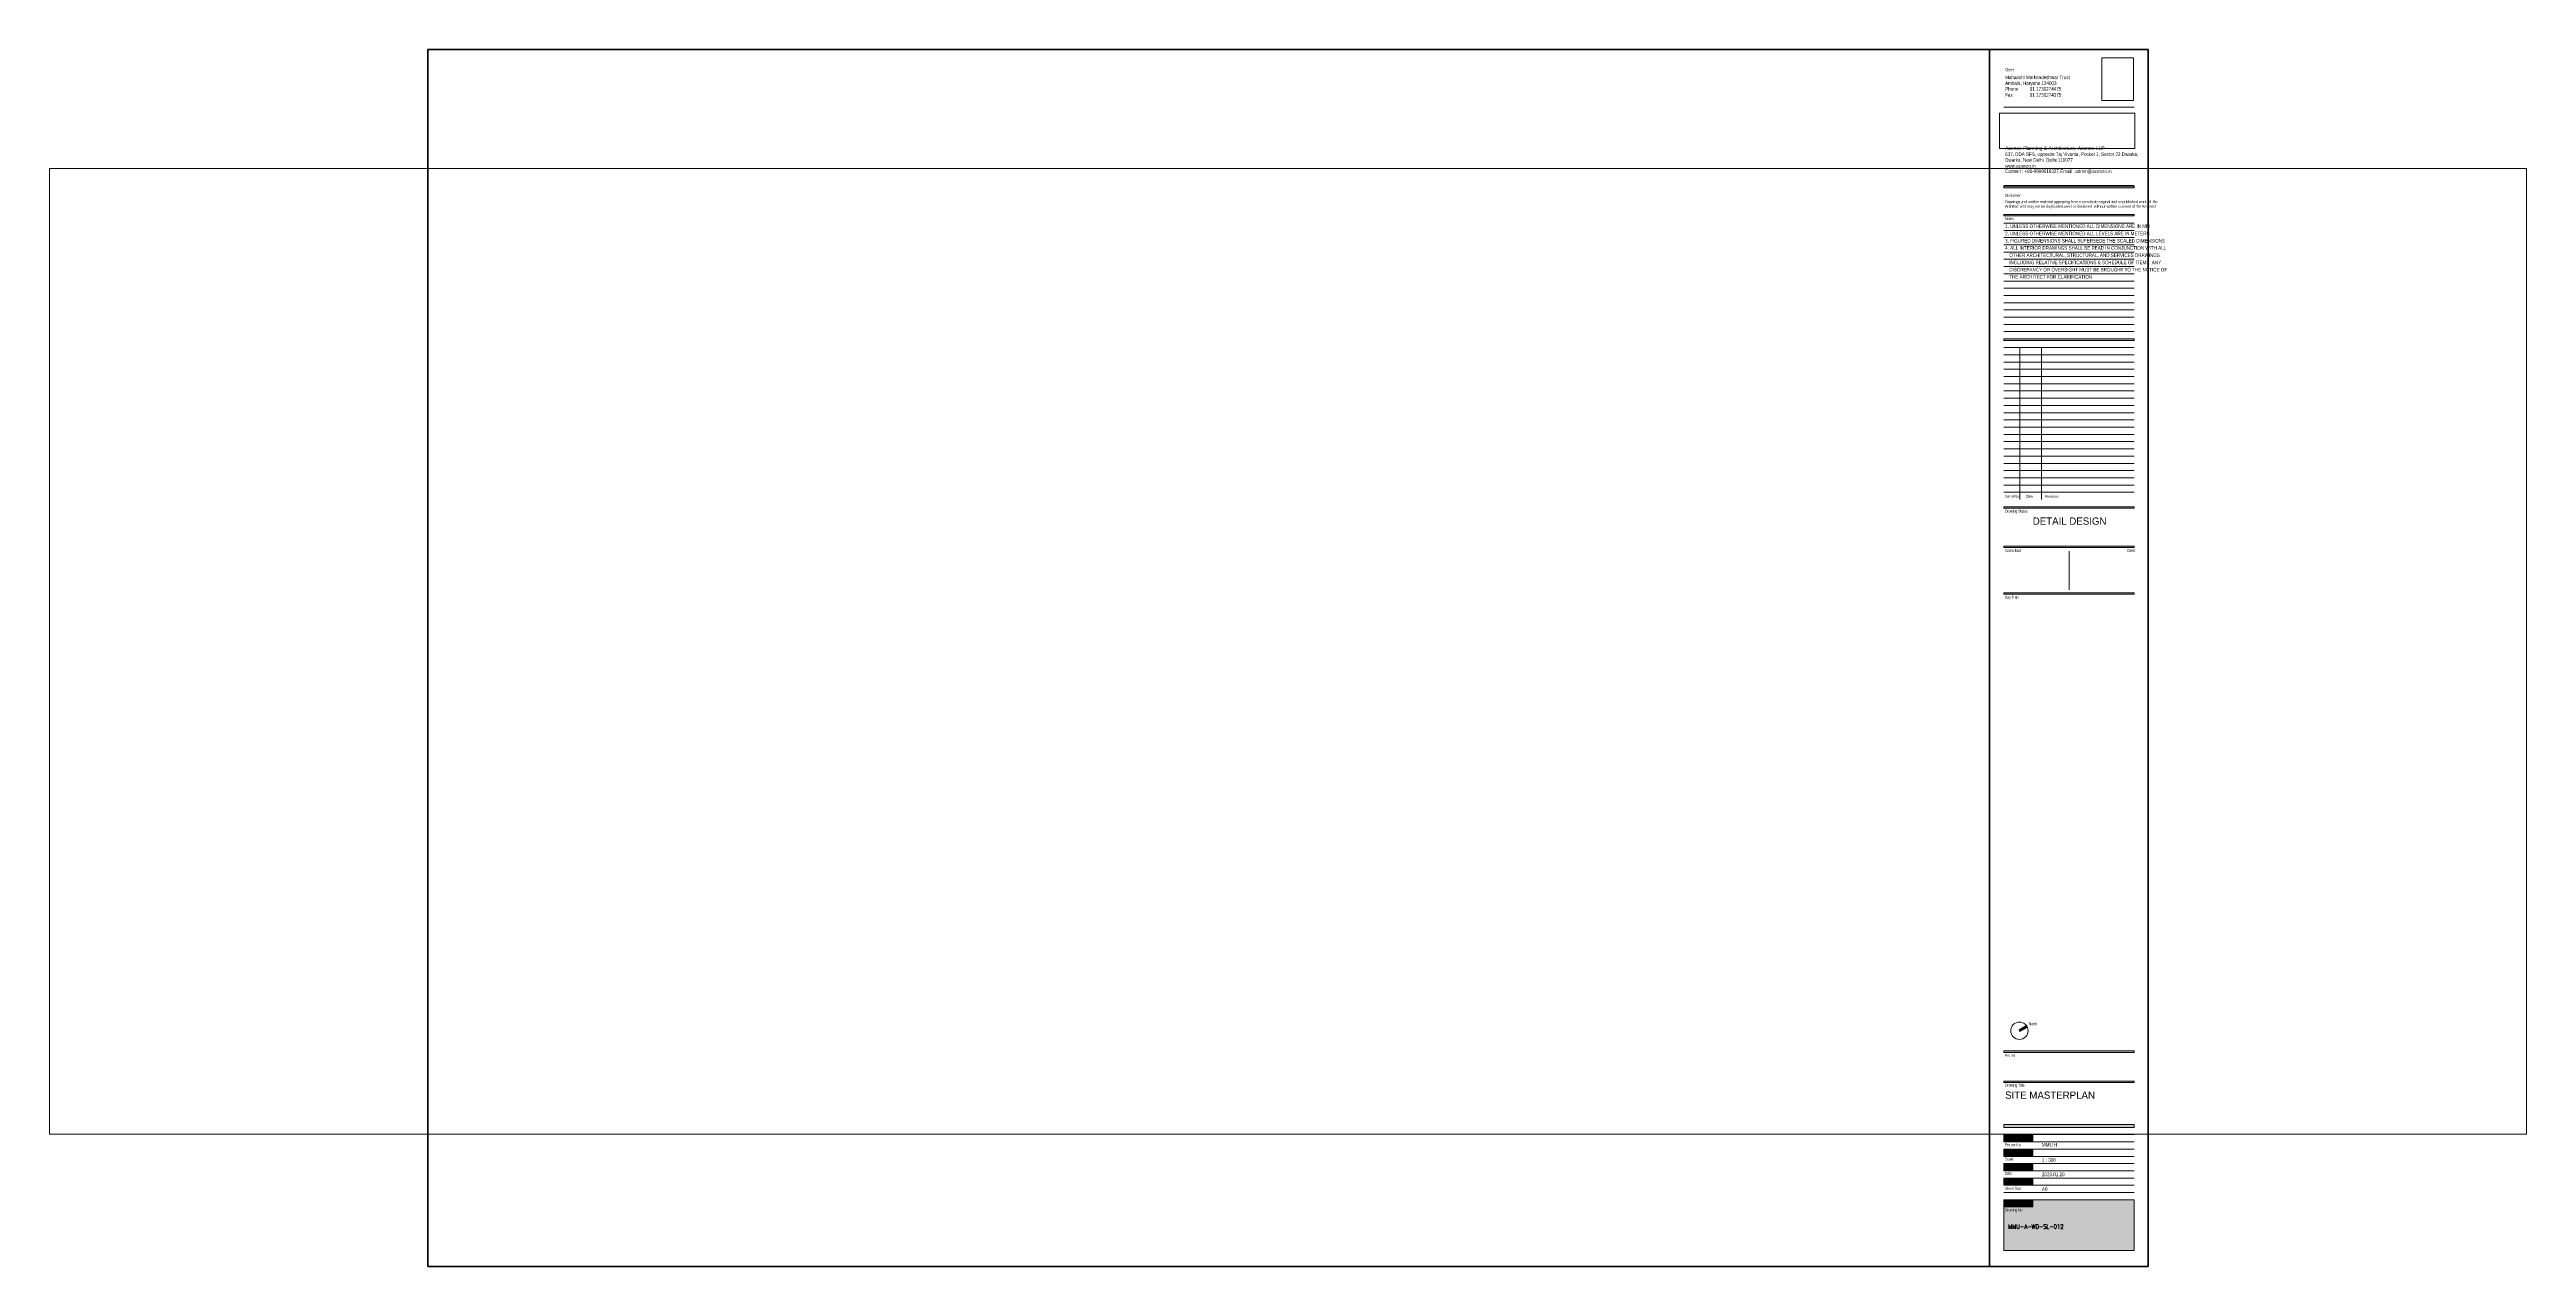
# Paper-space layout 'Layout1' of a CAD drawing. Header units: millimetres. Extents: x -682 to 1029, y -1 to 840.
import ezdxf

# ---------------------------------------------------------------- set-up
doc = ezdxf.new("R2010")
doc.units = ezdxf.units.MM
for name, color, linetype, lineweight in [('G-ANNO-TTLB', 6, 'Continuous', 9), ('G-ANNO-TTLB-MEDM', 33, 'Continuous', 25), ('G-ANNO-TTLB-THIN', 151, 'Continuous', 9), ('G-ANNO-TTLB-WIDE', 214, 'Continuous', 50)]:
    doc.layers.add(name, color=color, linetype=linetype, lineweight=lineweight)
doc.styles.add('Century Gothic', font='GOTHIC.TTF', dxfattribs={"height": 5})
doc.styles.add('RomanS_B_3', font='', dxfattribs={"width": 0.8, "height": 3})
doc.styles.add('Swis721 Cn BT_2', font='swissc.ttf', dxfattribs={"width": 0.8, "height": 2})
doc.styles.add('Swis721 LtCn BT', font='swisscl.ttf', dxfattribs={"height": 2})
doc.styles.add('Swis721 LtCn BT_1', font='swisscl.ttf', dxfattribs={"height": 2.5})
doc.styles.add('Swis721 LtCn BT_2', font='swisscl.ttf', dxfattribs={"width": 1.21278, "height": 2.5})
doc.styles.get('RomanS_B_3').set_extended_font_data('RomanS', bold=True)
picture_1 = doc.add_image_def('image1.png', size_in_pixel=(644, 861))
picture_2 = doc.add_image_def('image2.png', size_in_pixel=(2970, 783))

# ---------------------------------------------------------------- blocks, each defined once
blk = doc.blocks.new('A0_METRIC_ACADEMIC BLOCK - A0_METRIC-2198277-SITE MASTERPLAN')
at = {"layer": 'G-ANNO-TTLB'}
for points in [[(757.9, 744.6), (667.9, 744.6), (667.9, 745.6), (757.9, 745.6)], [(757.9, 725.1), (667.9, 725.1), (667.9, 726.1), (757.9, 726.1)], [(757.9, 639.1), (667.9, 639.1), (667.9, 640.1), (757.9, 640.1)], [(757.9, 523.1), (667.9, 523.1), (667.9, 524.1), (757.9, 524.1)], [(757.9, 495.9), (667.9, 495.9), (667.9, 496.9), (757.9, 496.9)], [(757.9, 463.6), (667.9, 463.6), (667.9, 464.6), (757.9, 464.6)], [(757.9, 147), (667.9, 147), (667.9, 148), (757.9, 148)], [(757.9, 126.2), (667.9, 126.2), (667.9, 127.2), (757.9, 127.2)], [(757.9, 95.2), (667.9, 95.2), (667.9, 97.2), (757.9, 97.2)], [(687.9, 90.2), (687.9, 85.2), (667.9, 85.2), (667.9, 90.2)], [(687.9, 80.2), (687.9, 75.2), (667.9, 75.2), (667.9, 80.2)], [(687.9, 70.2), (687.9, 65.2), (667.9, 65.2), (667.9, 70.2)], [(687.9, 60.2), (687.9, 55.2), (667.9, 55.2), (667.9, 60.2)], [(687.9, 45.2), (687.9, 40.2), (667.9, 40.2), (667.9, 45.2)], [(757.9, 45.2), (757.9, 10.2), (667.9, 10.2), (667.9, 40.2), (687.9, 40.2), (687.9, 45.2)]]:
    blk.add_hatch(color=256, dxfattribs=at).paths.add_polyline_path(points, flags=0)
h = blk.add_hatch(color=256, dxfattribs=at)
edge = h.paths.add_edge_path(flags=0)
edge.add_line((678.4, 162.4), (683.5, 165.4))
edge.add_arc((678.6, 162), 6, 25.2198, 34.7802, ccw=False)
edge.add_line((684, 164.5), (678.9, 161.6))
edge.add_line((678.9, 161.6), (678.4, 162.4))
for p, q in [((-420.6, 840.1), (767.4, 840.1)), ((767.4, -0.9), (767.4, 840.1)), ((667.9, 800.2), (757.8, 800.2)), ((667.9, 746.1), (757.9, 746.1)), ((757.9, 745.6), (667.9, 745.6)), ((667.9, 745.6), (667.9, 744.6)), ((667.9, 744.6), (757.9, 744.6)), ((757.9, 744.6), (757.9, 745.6)), ((757.9, 726.1), (667.9, 726.1)), ((667.9, 726.1), (667.9, 725.1)), ((667.9, 725.1), (757.9, 725.1)), ((667.9, 720.1), (757.9, 720.1)), ((757.9, 725.1), (757.9, 726.1)), ((667.9, 715.1), (757.9, 715.1)), ((667.9, 710.1), (757.9, 710.1)), ((667.9, 705.1), (757.9, 705.1)), ((667.9, 700.1), (757.9, 700.1)), ((667.9, 695.1), (757.9, 695.1)), ((667.9, 690.1), (757.9, 690.1)), ((667.9, 685.1), (757.9, 685.1)), ((667.9, 680.1), (757.9, 680.1)), ((667.9, 675.1), (757.9, 675.1)), ((667.9, 670.1), (757.9, 670.1)), ((667.9, 665.1), (757.9, 665.1)), ((667.9, 660.1), (757.9, 660.1)), ((667.9, 655.1), (757.9, 655.1)), ((667.9, 650.1), (757.9, 650.1)), ((667.9, 645.1), (757.9, 645.1)), ((757.9, 640.1), (667.9, 640.1)), ((667.9, 640.1), (667.9, 639.1)), ((667.9, 639.1), (757.9, 639.1)), ((667.9, 634.1), (757.9, 634.1)), ((678.9, 529.1), (678.9, 634.1)), ((693.9, 529.1), (693.9, 634.1)), ((757.9, 639.1), (757.9, 640.1)), ((667.9, 629.1), (757.9, 629.1)), ((667.9, 624.1), (757.9, 624.1)), ((667.9, 619.1), (757.9, 619.1)), ((667.9, 614.1), (757.9, 614.1)), ((667.9, 609.1), (757.9, 609.1)), ((667.9, 604.1), (757.9, 604.1)), ((667.9, 599.1), (757.9, 599.1)), ((668.7, 604.1), (757.9, 604.1)), ((667.9, 594.1), (757.9, 594.1)), ((667.9, 589.1), (757.9, 589.1)), ((667.9, 584.1), (757.9, 584.1)), ((667.9, 579.1), (757.9, 579.1)), ((667.9, 574.1), (757.9, 574.1)), ((667.9, 569.1), (757.9, 569.1)), ((667.9, 564.1), (757.9, 564.1)), ((667.9, 559.1), (757.9, 559.1)), ((667.9, 554.1), (757.9, 554.1)), ((667.9, 549.1), (757.9, 549.1)), ((667.9, 544.1), (757.9, 544.1)), ((667.9, 539.1), (757.9, 539.1)), ((667.9, 534.1), (757.9, 534.1)), ((757.9, 524.1), (667.9, 524.1)), ((667.9, 524.1), (667.9, 523.1)), ((667.9, 523.1), (757.9, 523.1)), ((757.9, 523.1), (757.9, 524.1)), ((757.9, 496.9), (667.9, 496.9)), ((667.9, 496.9), (667.9, 495.9)), ((757.9, 495.9), (757.9, 496.9)), ((667.9, 495.9), (757.9, 495.9)), ((712.9, 493.4), (712.9, 466.6)), ((757.9, 464.6), (667.9, 464.6)), ((667.9, 464.6), (667.9, 463.6)), ((667.9, 463.6), (757.9, 463.6)), ((757.9, 463.6), (757.9, 464.6)), ((757.9, 148), (667.9, 148)), ((667.9, 148), (667.9, 147)), ((667.9, 147), (757.9, 147)), ((757.9, 147), (757.9, 148)), ((757.9, 127.2), (667.9, 127.2)), ((667.9, 127.2), (667.9, 126.2)), ((667.9, 126.2), (757.9, 126.2)), ((757.9, 126.2), (757.9, 127.2)), ((757.9, 97.2), (667.9, 97.2)), ((667.9, 97.2), (667.9, 95.2)), ((667.9, 95.2), (757.9, 95.2)), ((667.9, 90.2), (757.9, 90.2)), ((687.9, 90.2), (667.9, 90.2)), ((667.9, 90.2), (667.9, 85.2)), ((687.9, 85.2), (687.9, 90.2)), ((757.9, 95.2), (757.9, 97.2)), ((667.9, 85.2), (757.9, 85.2)), ((667.9, 85.2), (687.9, 85.2)), ((667.9, 80.2), (757.9, 80.2)), ((687.9, 80.2), (667.9, 80.2)), ((667.9, 80.2), (667.9, 75.2)), ((667.9, 75.2), (757.9, 75.2)), ((667.9, 75.2), (687.9, 75.2)), ((667.9, 70.2), (757.9, 70.2)), ((687.9, 70.2), (667.9, 70.2)), ((667.9, 70.2), (667.9, 65.2)), ((687.9, 75.2), (687.9, 80.2)), ((687.9, 65.2), (687.9, 70.2)), ((667.9, 65.2), (757.9, 65.2)), ((667.9, 65.2), (687.9, 65.2)), ((667.9, 60.2), (757.9, 60.2)), ((687.9, 60.2), (667.9, 60.2)), ((667.9, 60.2), (667.9, 55.2)), ((667.9, 55.2), (757.9, 55.2)), ((667.9, 55.2), (687.9, 55.2)), ((687.9, 55.2), (687.9, 60.2)), ((667.9, 50.2), (757.9, 50.2)), ((687.9, 45.2), (667.9, 45.2)), ((667.9, 45.2), (667.9, 40.2)), ((667.9, 40.2), (687.9, 40.2)), ((687.9, 40.2), (667.9, 40.2)), ((667.9, 40.2), (667.9, 10.2)), ((687.9, 40.2), (687.9, 45.2)), ((757.9, 45.2), (687.9, 45.2)), ((687.9, 45.2), (687.9, 40.2)), ((757.9, 10.2), (757.9, 45.2)), ((667.9, 10.2), (757.9, 10.2)), ((-420.6, -0.9), (-420.6, -0.9)), ((-420.6, -0.9), (767.4, -0.9))]:
    blk.add_line(p, q, dxfattribs=at)
at = {"layer": 'G-ANNO-TTLB-MEDM'}
for p, q in [((683.5, 165.4), (678.4, 162.4)), ((678.4, 162.4), (678.9, 161.6)), ((678.9, 161.6), (684, 164.5))]:
    blk.add_line(p, q, dxfattribs=at)
blk.add_arc((678.6, 162), 6, 25.2198, 34.7802, dxfattribs=at)
at = {"layer": 'G-ANNO-TTLB-THIN'}
blk.add_circle((678.6, 162), 6, dxfattribs=at)
at = {"layer": 'G-ANNO-TTLB-WIDE'}
for p, q in [((767.4, 840.1), (-420.6, 840.1)), ((-420.6, 840.1), (-420.6, -0.9)), ((657.9, -0.9), (657.9, 840.1)), ((767.4, -0.9), (767.4, 840.1)), ((-420.6, -0.9), (767.4, -0.9))]:
    blk.add_line(p, q, dxfattribs=at)
at = {"layer": 'G-ANNO-TTLB', "attachment_point": 1}
for s, insert, char_height, width, style in [('Client', (668.7, 827.1), 2, 5.516, 'Swis721 Cn BT_2'), ('Maharishi Markandeshwar Trust', (668.7, 822.1), 2.5, 45.696, 'Swis721 LtCn BT_1'), ('Ambala, Haryana 134003', (668.7, 818.1), 2.5, 37.038, 'Swis721 LtCn BT_1'), ('Phone', (668.7, 814.1), 2.5, 9.059, 'Swis721 LtCn BT_1'), ('Fax', (668.7, 810), 2.5, 4.81, 'Swis721 LtCn BT_1'), ('^I', (672.6, 810), 2.5, 10.582, 'Swis721 LtCn BT_1'), ('^I', (676.1, 814.1), 2.5, 6.333, 'Swis721 LtCn BT_1'), ('     91 1731274475', (681.4, 814.1), 2.5, 28.861, 'Swis721 LtCn BT_1'), ('     91 1731274375', (681.4, 810), 2.5, 28.861, 'Swis721 LtCn BT_1'), ('Acenzo Planning & Architecture, Acenzo LLP', (668.7, 773.1), 2.5, 78.754, 'Swis721 LtCn BT_2'), ('www.acenzo.in', (668.7, 760.9), 2.5, 21.565, 'Swis721 LtCn BT_1'), ('637, DDA SFS, opposite Taj Vivanta, Pocket 1, Sector 22 Dwarka,  ', (668.7, 769), 2.5, 97.245, 'Swis721 LtCn BT_1'), ('Contect : +91-9999019327,Email : admin@acenzo.in', (668.7, 757.2), 2.5, 80.73, 'Swis721 LtCn BT_1'), ('Dwarka, New Delhi, Delhi 110077', (668.7, 765), 2.5, 49.063, 'Swis721 LtCn BT_1'), ('Disclaimer', (668.7, 740.3), 2, 10.326, 'Swis721 Cn BT_2'), ('Drawings and written material appearing herein constitute original and unpublished work of  the ', (668.7, 735.9), 2, 109.671, 'Swis721 LtCn BT'), ('Architect and may not be duplicated,used or disclosed  without written consent of the Architect', (668.7, 732.7), 2, 108.228, 'Swis721 LtCn BT'), ('Notes', (668.7, 724.2), 2, 5.644, 'Swis721 Cn BT_2'), ('1. UNLESS OTHERWISE MENTIONED ALL DIMENSIONS ARE IN MM', (668.7, 719.2), 2.5, 99.249, 'Swis721 LtCn BT_1'), ('4. ALL INTERIOR DRAWINGS SHALL BE READ IN CONJUNCTION WITH ALL ', (668.7, 704.2), 2.5, 111.034, 'Swis721 LtCn BT_1'), ('2. UNLESS OTHERWISE MENTIONED ALL LEVELS ARE IN METERS', (668.7, 714.2), 2.5, 97.646, 'Swis721 LtCn BT_1'), ('3. FIGURED DIMENSIONS SHALL SUPERSEDE THE SCALED DIMENSIONS', (668.7, 709.2), 2.5, 108.709, 'Swis721 LtCn BT_1'), ('OTHER ARCHITECTURAL, STRUCTURAL, AND SERVICES DRAWINGS', (671.6, 699.2), 2.5, 101.253, 'Swis721 LtCn BT_1'), ('DISCREPANCY OR OVERSIGHT MUST BE BROUGHT TO THE NOTICE OF ', (671.6, 689.2), 2.5, 106.304, 'Swis721 LtCn BT_1'), ('INCLUDING RELATIVE SPECIFICATIONS & SCHEDULE OF ITEMS. ANY', (671.6, 694.2), 2.5, 102.937, 'Swis721 LtCn BT_1'), ('THE ARCHITECT FOR CLARIFICATION', (671.6, 684.2), 2.5, 55.316, 'Swis721 LtCn BT_1'), ('Serial No', (668.7, 532.3), 2, 8.786, 'Swis721 Cn BT_2'), ('Date', (683.2, 532.3), 2, 4.425, 'Swis721 Cn BT_2'), ('Revisions', (695.7, 532.3), 2, 9.492, 'Swis721 Cn BT_2'), ('Drawing Status', (668.7, 522.1), 2, 14.879, 'Swis721 Cn BT_2'), ('Consultant', (668.7, 494.9), 2, 10.454, 'Swis721 Cn BT_2'), ('Client', (752.9, 494.9), 2, 5.516, 'Swis721 Cn BT_2'), ('Key Plan', (668.7, 462.6), 2, 8.594, 'Swis721 Cn BT_2'), ('North', (685.1, 167.8), 2, 5.323, 'Swis721 Cn BT_2'), ('Project ', (668.7, 146), 2, 7.44, 'Swis721 Cn BT_2'), ('Drawing Title', (668.7, 125.4), 2, 12.763, 'Swis721 Cn BT_2'), ('Project No', (668.7, 84.2), 2, 10.133, 'Swis721 Cn BT_2'), ('Scale', (668.7, 74.4), 2, 5.323, 'Swis721 Cn BT_2'), ('Date', (668.7, 64.4), 2, 4.425, 'Swis721 Cn BT_2'), ('Sheet Size', (668.7, 54.1), 2, 10.133, 'Swis721 Cn BT_2'), ('A0', (694.1, 53.9), 2.5, 4.008, 'Swis721 LtCn BT_1'), ('Drawing No', (668.7, 39.1), 2, 11.416, 'Swis721 Cn BT_2')]:
    blk.add_mtext(s, dxfattribs=dict(at, insert=insert, char_height=char_height, width=width, style=style))
at = {"layer": 'G-ANNO-TTLB'}
image = blk.add_image(picture_1, insert=(735.4, 804.8), size_in_units=(22, 29.5), dxfattribs=at)
image.dxf.flags = 7
image = blk.add_image(picture_2, insert=(664.9, 771.6), size_in_units=(93.3, 24.6), rotation=0, dxfattribs=at)
image.dxf.flags = 7

psp = doc.layouts.get("Layout1")

# ---------------------------------------------------------------- block references
at = {"layer": 'G-ANNO-TTLB'}
psp.add_blockref('A0_METRIC_ACADEMIC BLOCK - A0_METRIC-2198277-SITE MASTERPLAN', (0, 0), dxfattribs=at)

# ---------------------------------------------------------------- texts
at = {"layer": 'G-ANNO-TTLB', "attachment_point": 1}
for s, insert, char_height, width, style in [('DETAIL DESIGN', (687.8, 516.7), 5, 60.688, 'Century Gothic'), ('SITE MASTERPLAN', (668.7, 120), 5, 70.548, 'Century Gothic'), ('MMU H', (694.1, 84.4), 2.5, 11.304, 'Swis721 LtCn BT_1'), ('1 : 300', (694.1, 74), 2.5, 10.582, 'Swis721 LtCn BT_1'), ('2023.01.20', (694.1, 64), 2.5, 17.316, 'Swis721 LtCn BT_1'), ('MMU-A-WD-SL-012', (670.9, 28.2), 3, 47.396, 'RomanS_B_3')]:
    psp.add_mtext(s, dxfattribs=dict(at, insert=insert, char_height=char_height, width=width, style=style))

# ---------------------------------------------------------------- viewports
at = {"layer": '0'}
psp.add_viewport(center=(173.4, 424.2), size=(1710.6, 667.502), view_center_point=(173.42, 424.15), view_height=667.5023, dxfattribs=at)

doc.saveas('drawing.dxf')
